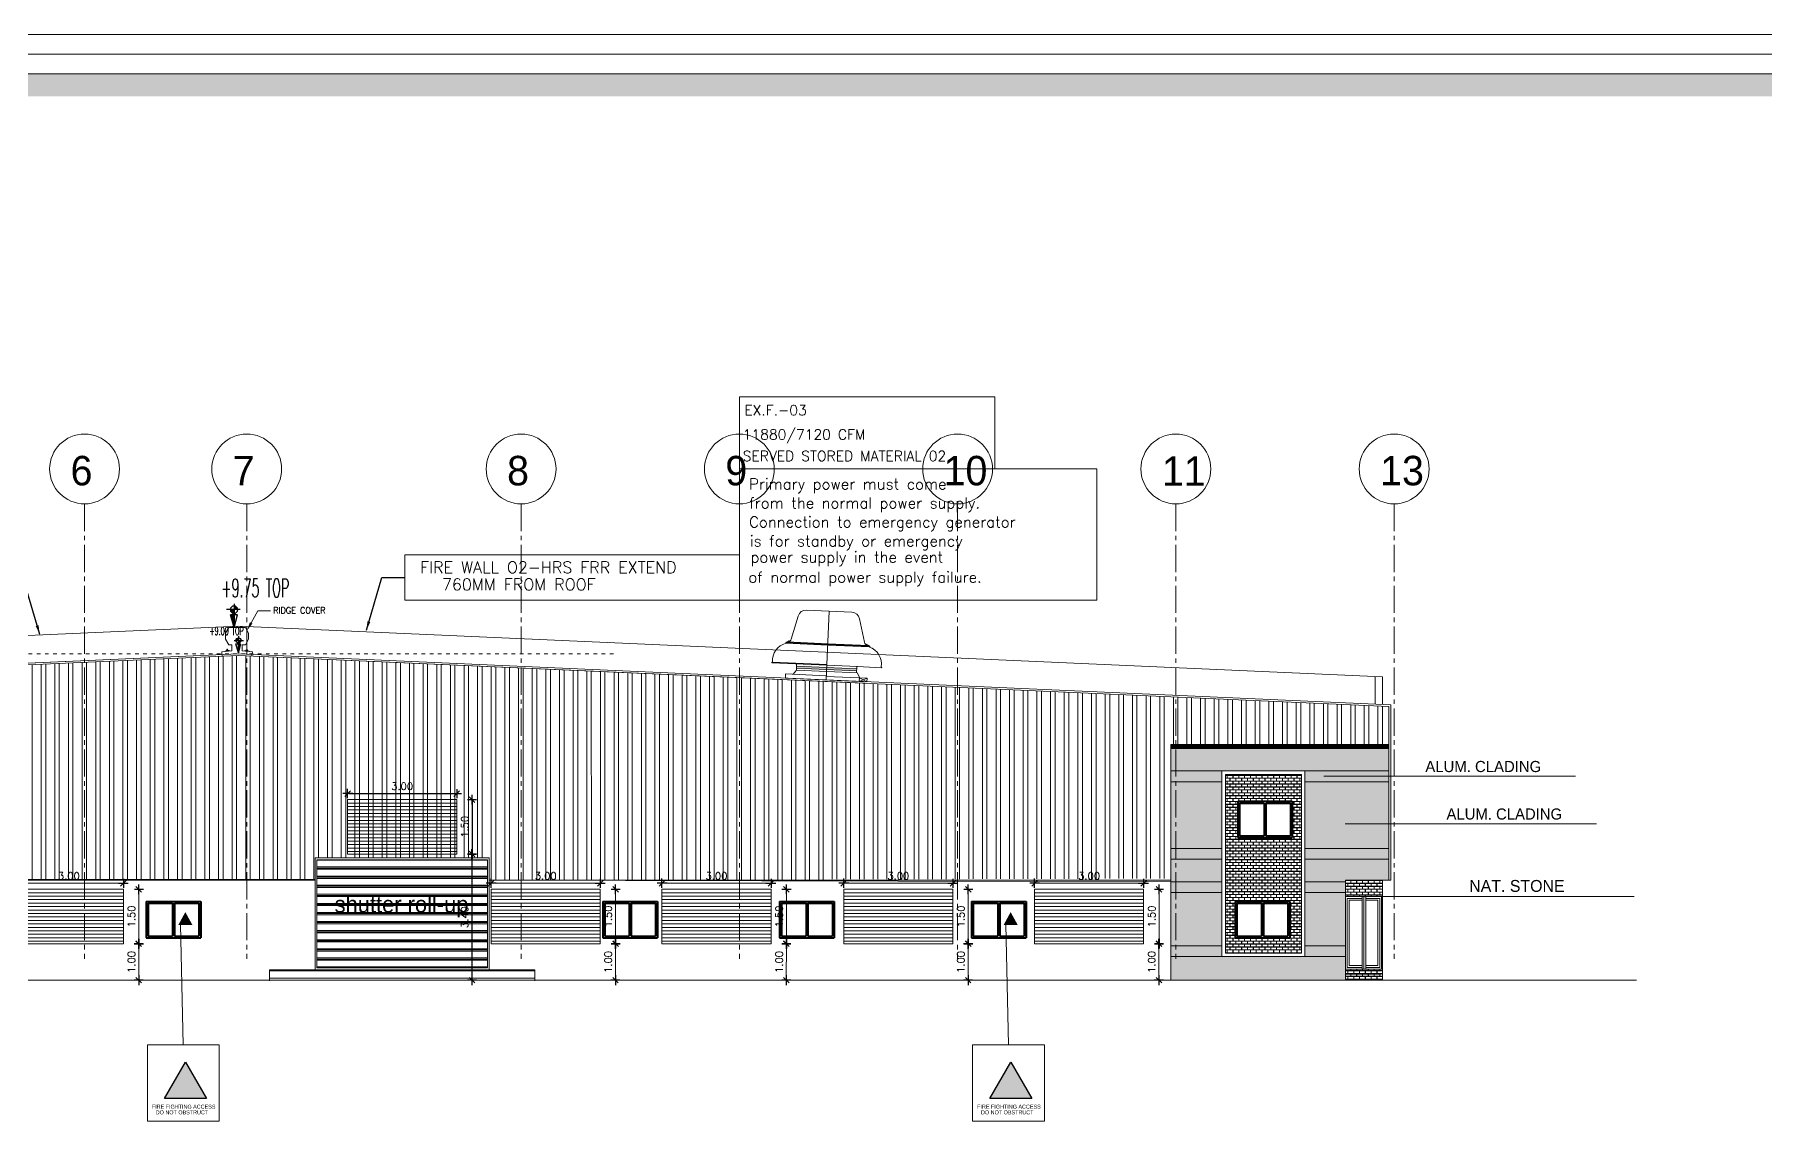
# Model space of a CAD drawing. Header units: inches. Extents: x -68096 to 69834, y -16833 to 17650.
# Drawn here: x 839.97 to 887.55, y -99.44 to -69.42 of the extents above; entities that cross this region are included whole.
import ezdxf

# ---------------------------------------------------------------- set-up
doc = ezdxf.new("R2010")
doc.units = ezdxf.units.IN
doc.header["$MEASUREMENT"] = 0
for name, pattern in [('ACAD_ISO03W100', [30, 12, -18]), ('CENTER2', [1.125, 0.75, -0.125, 0.125, -0.125]), ('DASHED2', [0.375, 0.25, -0.125]), ('DOT2', [0.125, 0, -0.125])]:
    doc.linetypes.add(name, pattern=pattern)
for name, color, linetype in [('10', 7, 'Continuous'), ('11-FRESH-AIR-TEXT', 4, 'Continuous'), ('4-TEXT-HVAC', 4, 'Continuous'), ('a-kerb', 255, 'Continuous'), ('A-TEXT', 3, 'Continuous'), ('AXES', 251, 'CENTER2'), ('DIM18', 40, 'Continuous'), ('ELEV', 37, 'Continuous'), ('Hatch', 8, 'Continuous'), ('M-DETL-GRPH', 4, 'Continuous'), ('SECLEVEL', 1, 'Continuous'), ('STEEL-COL', 3, 'Continuous'), ('TEXT', 23, 'Continuous'), ('WIN', 1, 'Continuous')]:
    doc.layers.add(name, color=color, linetype=linetype)
for name, color, linetype, lineweight in [('A-EXISTING-HATCH-10', 8, 'Continuous', 20), ('A-WALLCMU-50', 7, 'Continuous', 50), ('PEN30', 35, 'Continuous', 13), ('WALL', 41, 'Continuous', 40)]:
    doc.layers.add(name, color=color, linetype=linetype, lineweight=lineweight)
doc.styles.add('Browallia', font='')
doc.styles.add('ROMANC', font='romanc', dxfattribs={"height": 0.2})
doc.styles.add('ROMANS', font='romans.shx')
doc.styles.get("Standard").update_dxf_attribs({"font": 'arial.ttf'})
doc.styles.add('STYLE6', font='romanc.shx', dxfattribs={"width": 0.6})
doc.styles.add('stylus BT ku', font='GOTHIC.TTF', dxfattribs={"height": 0.17})
doc.styles.add('TXT08', font='SIMPLEX.SHX', dxfattribs={"width": 0.9})
doc.styles.get('Browallia').set_extended_font_data('BrowalliaUPC')
doc.dimstyles.new('100', dxfattribs={"dimtxt": 0.2, "dimasz": 0.035, "dimexe": 0, "dimexo": 0, "dimgap": 0.1, "dimtad": 1, "dimzin": 0, "dimdsep": 46, "dimtxsty": 'ROMANS', "dimblk": 'J2', "dimblk1": 'J2', "dimblk2": 'J2', "dimsah": 1, "dimcen": 0, "dimse1": 1, "dimse2": 1, "dimclrd": 1, "dimclre": 1, "dimclrt": 6, "dimadec": 0, "dimazin": 0, "dimtfac": 0.9, "dimtix": 1, "dimtmove": 2, "dimatfit": 3, "dimldrblk": 'J2', "dimfxl": 1, "dimtolj": 1, "dimtzin": 0, "dimarcsym": 0})
doc.dimstyles.new('JYT', dxfattribs={"dimscale": 0, "dimtxt": 0.2, "dimasz": 0.13, "dimexe": 0.2, "dimexo": 0.05, "dimgap": 0.09, "dimtad": 1, "dimzin": 0, "dimdsep": 46, "dimtxsty": 'ROMANS', "dimblk": 'OBLIQUE', "dimcen": 0.09, "dimclrd": 1, "dimclre": 1, "dimclrt": 2, "dimadec": 0, "dimazin": 0, "dimtfac": 0.72, "dimtix": 1, "dimtofl": 0, "dimtmove": 2, "dimatfit": 3, "dimldrblk": 'OBLIQUE', "dimfxl": 0.2, "dimtolj": 1, "dimtzin": 0, "dimarcsym": 0})
doc.dimstyles.get("Standard").update_dxf_attribs({"dimtxt": 0.18, "dimasz": 0.18, "dimexe": 0.18, "dimexo": 0.0625, "dimgap": 0.09, "dimtad": 0, "dimtih": 1, "dimtoh": 1, "dimdec": 4, "dimzin": 0, "dimdsep": 46, "dimtxsty": 'Standard', "dimcen": 0.09, "dimadec": 0, "dimazin": 0, "dimtfac": 1, "dimtdec": 4, "dimtofl": 0, "dimtmove": 0, "dimatfit": 3, "dimfxl": 1, "dimtolj": 1, "dimtzin": 0, "dimarcsym": 0})

# ---------------------------------------------------------------- blocks, each defined once
blk = doc.blocks.new('FCDFGGFG')
at = {"layer": 'WALL', "color": 4}
for p, q in [((240210.801, 378382.833), (240210.801, 378381.833)), ((240210.801, 378382.833), (240212.301, 378382.833)), ((240212.301, 378382.833), (240212.301, 378381.833)), ((240210.801, 378381.833), (240212.301, 378381.833))]:
    blk.add_line(p, q, dxfattribs=at)
at = {"layer": 'WALL', "color": 1}
for p, q in [((240210.851, 378382.783), (240210.851, 378381.883)), ((240210.851, 378382.783), (240211.526, 378382.783)), ((240211.526, 378382.783), (240211.526, 378381.883)), ((240211.576, 378382.783), (240212.251, 378382.783)), ((240211.576, 378382.783), (240211.576, 378381.883)), ((240212.251, 378382.783), (240212.251, 378381.883)), ((240210.851, 378381.883), (240211.526, 378381.883)), ((240211.576, 378381.883), (240212.251, 378381.883))]:
    blk.add_line(p, q, dxfattribs=at)
blk = doc.blocks.new('A$C243146B1')
at = {"layer": 'SECLEVEL'}
h = blk.add_hatch(color=256, dxfattribs=at)
h.paths.add_polyline_path([(0.116, 0.1), (0.144, 0.1), (0.185, 0.247), (0.116, 0.247)])
h.paths.add_polyline_path([(0.116, 0.273, 0.414214), (0.186, 0.343, 0.006678), (0.186, 0.344), (0.116, 0.344)])
h.paths.add_polyline_path([(0.144, 0.1), (0.116, 0.1), (0.116, 0.05), (0.13, 0.05)])
h.paths.add_polyline_path([(0.116, 0), (0.13, 0.05), (0.116, 0.05)])
h.paths.add_polyline_path([(0.116, 0.413, 0.406412), (0.046, 0.344), (0.116, 0.344)])
for p, q in [((0, 0.344), (0.261, 0.344)), ((0.116, 0.457), (0.116, 0.247)), ((0.048, 0.247), (0.185, 0.247)), ((0.116, 0), (0.048, 0.247)), ((0.116, 0.059), (0.116, 0.259)), ((0.116, 0.247), (0.116, 0)), ((0.116, 0), (0.185, 0.247))]:
    blk.add_line(p, q, dxfattribs=at)
blk.add_circle((0.116, 0.343), 0.07, dxfattribs=at)
blk = doc.blocks.new('_Oblique')
at = {"color": 0, "linetype": 'ByBlock', "lineweight": -2}
blk.add_line((-0.5, -0.5), (0.5, 0.5), dxfattribs=at)
blk = doc.blocks.new('*D236')
at = {"color": 1, "linetype": 'DOT2', "lineweight": -2, "transparency": 16777216}
for p, q in [((240202.276, 378389.639), (240159.566, 378389.639)), ((240179.717, 378380.639), (240159.566, 378380.639))]:
    blk.add_line(p, q, dxfattribs=at)
at = {"color": 1, "lineweight": -2, "transparency": 16777216}
blk.add_line((240159.766, 378389.639), (240159.766, 378380.639), dxfattribs=at)
at = {"layer": 'Defpoints', "color": 0, "transparency": 16777216}
for p in [(240202.326, 378389.639), (240159.766, 378380.639), (240179.767, 378380.639)]:
    blk.add_point(p, dxfattribs=at)
at = {"color": 1, "lineweight": -2, "transparency": 16777216, "xscale": 0.13, "yscale": 0.13, "zscale": 0.13}
for p, rotation in [((240159.766, 378389.639), 90), ((240159.766, 378380.639), 270)]:
    blk.add_blockref('_Oblique', p, dxfattribs=dict(at, rotation=rotation))
at = {"color": 2, "transparency": 16777216, "insert": (240159.576, 378385.139), "char_height": 0.2, "attachment_point": 5, "rotation": 90, "style": 'ROMANS'}
blk.add_mtext('\\A1;9.00', dxfattribs=at)
blk = doc.blocks.new('A$C1A8B6790')
at = {"layer": 'A-EXISTING-HATCH-10'}
h = blk.add_hatch(color=256, dxfattribs=at)
h.dxf.hatch_style = 1
h.paths.add_polyline_path([(750, 1299), (0, 0), (1500, 0)])
at = {"layer": 'ELEV'}
for p, q in [((750, 1299), (0, 0)), ((1500, 0), (750, 1299)), ((0, 0), (1500, 0))]:
    blk.add_line(p, q, dxfattribs=at)
blk = doc.blocks.new('J2')
for p, q in [((-4, 0), (0, 0)), ((-2.2, -2.2), (2.2, 2.2)), ((0, 3.5), (0, -3.6)), ((0, 0), (3.8, 0))]:
    blk.add_line(p, q)
blk = doc.blocks.new('*D303')
at = {"color": 1, "lineweight": -2, "transparency": 16777216}
blk.add_line((893.733, -196.099), (896.663, -196.099), dxfattribs=at)
at = {"layer": 'Defpoints', "color": 0, "transparency": 16777216}
for p in [(893.698, -196.264), (896.698, -196.099), (896.698, -196.264)]:
    blk.add_point(p, dxfattribs=at)
at = {"color": 1, "lineweight": -2, "transparency": 16777216, "xscale": 0.035, "yscale": 0.035, "zscale": 0.035, "rotation": 180}
blk.add_blockref('J2', (893.698, -196.099), dxfattribs=at)
at = {"color": 1, "lineweight": -2, "transparency": 16777216, "xscale": 0.035, "yscale": 0.035, "zscale": 0.035}
blk.add_blockref('J2', (896.698, -196.099), dxfattribs=at)
at = {"color": 6, "lineweight": 0, "transparency": 16777216, "insert": (895.198, -195.899), "char_height": 0.2, "attachment_point": 5, "style": 'ROMANS'}
blk.add_mtext('\\A1;3.00', dxfattribs=at)
blk = doc.blocks.new('*D302')
at = {"color": 1, "lineweight": -2, "transparency": 16777216}
blk.add_line((897.12, -196.299), (897.12, -197.729), dxfattribs=at)
at = {"layer": 'Defpoints', "color": 0, "transparency": 16777216}
for p in [(896.697, -196.264), (896.697, -197.764), (897.12, -197.764)]:
    blk.add_point(p, dxfattribs=at)
at = {"color": 1, "lineweight": -2, "transparency": 16777216, "xscale": 0.035, "yscale": 0.035, "zscale": 0.035}
for p, rotation in [((897.12, -196.264), 90), ((897.12, -197.764), 270)]:
    blk.add_blockref('J2', p, dxfattribs=dict(at, rotation=rotation))
at = {"color": 6, "lineweight": 0, "transparency": 16777216, "insert": (896.92, -197.014), "char_height": 0.2, "attachment_point": 5, "rotation": 90, "style": 'ROMANS'}
blk.add_mtext('\\A1;1.50', dxfattribs=at)
blk = doc.blocks.new('*D301')
at = {"color": 1, "lineweight": -2, "transparency": 16777216}
blk.add_line((897.119, -197.8), (897.117, -198.73), dxfattribs=at)
at = {"layer": 'Defpoints', "color": 0, "transparency": 16777216}
for p in [(896.698, -197.764), (896.697, -198.764), (897.117, -198.765)]:
    blk.add_point(p, dxfattribs=at)
at = {"color": 1, "lineweight": -2, "transparency": 16777216, "xscale": 0.035, "yscale": 0.035, "zscale": 0.035}
for p, rotation in [((897.119, -197.765), 89.92130789602655), ((897.117, -198.765), 269.9213078960266)]:
    blk.add_blockref('J2', p, dxfattribs=dict(at, rotation=rotation))
at = {"color": 6, "lineweight": 0, "transparency": 16777216, "insert": (896.918, -198.264), "char_height": 0.2, "attachment_point": 5, "rotation": 89.9213, "style": 'ROMANS'}
blk.add_mtext('\\A1;1.00', dxfattribs=at)
blk = doc.blocks.new('*D252')
at = {"color": 1, "lineweight": -2, "transparency": 16777216}
blk.add_line((848.606, -90.292), (851.536, -90.292), dxfattribs=at)
at = {"layer": 'Defpoints', "color": 0, "transparency": 16777216}
for p in [(851.571, -90.292), (848.571, -90.457), (851.571, -90.457)]:
    blk.add_point(p, dxfattribs=at)
at = {"color": 1, "lineweight": -2, "transparency": 16777216, "xscale": 0.035, "yscale": 0.035, "zscale": 0.035, "rotation": 180}
blk.add_blockref('J2', (848.571, -90.292), dxfattribs=at)
at = {"color": 1, "lineweight": -2, "transparency": 16777216, "xscale": 0.035, "yscale": 0.035, "zscale": 0.035}
blk.add_blockref('J2', (851.571, -90.292), dxfattribs=at)
at = {"color": 6, "lineweight": 0, "transparency": 16777216, "insert": (850.071, -90.092), "char_height": 0.2, "attachment_point": 5, "style": 'ROMANS'}
blk.add_mtext('\\A1;3.00', dxfattribs=at)
blk = doc.blocks.new('*D253')
at = {"color": 1, "lineweight": -2, "transparency": 16777216}
blk.add_line((851.992, -90.492), (851.992, -91.922), dxfattribs=at)
at = {"layer": 'Defpoints', "color": 0, "transparency": 16777216}
for p in [(851.57, -90.457), (851.57, -91.957), (851.992, -91.957)]:
    blk.add_point(p, dxfattribs=at)
at = {"color": 1, "lineweight": -2, "transparency": 16777216, "xscale": 0.035, "yscale": 0.035, "zscale": 0.035}
for p, rotation in [((851.992, -90.457), 90), ((851.992, -91.957), 270)]:
    blk.add_blockref('J2', p, dxfattribs=dict(at, rotation=rotation))
at = {"color": 6, "lineweight": 0, "transparency": 16777216, "insert": (851.792, -91.207), "char_height": 0.2, "attachment_point": 5, "rotation": 90, "style": 'ROMANS'}
blk.add_mtext('\\A1;1.50', dxfattribs=at)
blk = doc.blocks.new('*D254')
at = {"color": 1, "lineweight": -2, "transparency": 16777216}
blk.add_line((851.99, -91.992), (851.989, -95.389), dxfattribs=at)
at = {"layer": 'Defpoints', "color": 0, "transparency": 16777216}
for p in [(851.571, -91.957), (851.57, -95.423), (851.989, -95.424)]:
    blk.add_point(p, dxfattribs=at)
at = {"color": 1, "lineweight": -2, "transparency": 16777216, "xscale": 0.035, "yscale": 0.035, "zscale": 0.035}
for p, rotation in [((851.99, -91.957), 89.97730102834859), ((851.989, -95.424), 269.9773010283486)]:
    blk.add_blockref('J2', p, dxfattribs=dict(at, rotation=rotation))
at = {"color": 6, "lineweight": 0, "transparency": 16777216, "insert": (851.79, -93.69), "char_height": 0.2, "attachment_point": 5, "rotation": 89.9773, "style": 'ROMANS'}
blk.add_mtext('\\A1;3.40', dxfattribs=at)
blk = doc.blocks.new('A$C6945116A')
at = {"layer": 'M-DETL-GRPH', "color": 214, "linetype": 'Continuous', "lineweight": 0}
for p, q in [((-1537, 3851), (-1827, 2692)), ((-1133, 4166), (1133, 4166)), ((0, 4166), (0, 729)), ((1537, 3851), (1827, 2692)), ((-2083, 2465), (0, 2465)), ((-2078, 2500), (0, 2500)), ((-2033, 2534), (0, 2534)), ((2033, 2534), (0, 2534)), ((2078, 2500), (0, 2500)), ((2083, 2465), (0, 2465)), ((-1536, 1458), (-2737, 1458)), ((-2035, 901), (-1657, 729)), ((-1657, 901), (-2035, 729)), ((-2035, 901), (0, 901)), ((-2035, 901), (-2035, 729)), ((-1657, 937), (-1657, 729)), ((-1537, 1147), (-1656, 937)), ((0, 1458), (-1537, 1458)), ((1508, 1145), (-1537, 1145)), ((-1507, 1458), (-1507, 1142)), ((-1507, 1354), (0, 1354)), ((-1507, 1250), (0, 1250)), ((2717, 1503), (0, 1503)), ((2741, 1458), (0, 1458)), ((1508, 1354), (0, 1354)), ((1508, 1250), (0, 1250)), ((2036, 937), (0, 937)), ((1508, 1458), (1508, 1142)), ((1508, 1141), (1655, 937)), ((2036, 937), (2036, 729)), ((-2035, 729), (-1657, 729)), ((2036, 729), (-1657, 729))]:
    blk.add_line(p, q, dxfattribs=at)
for centre, radius, start, end in [((-1133, 3750), 417, 90, 165.96417), ((1133, 3750), 417, 14.03624, 90), ((-2029, 2743), 208, 270, 345.96376), ((-2029, 2743), 208, 270, 345.96497), ((2029, 2743), 208, 194.03503, 270), ((-1848, 1621), 876, 105.59889, 187.73303), ((-2085, 2482), 17.6, 79.06441, 262.3921), ((-2081, 2482), 17.6, 79.06441, 262.3921), ((-2040, 2493), 41.9, 84.9726, 170.34066), ((-2036, 2493), 41.9, 84.9726, 170.34066), ((2036, 2493), 41.9, 9.65934, 95.0274), ((2081, 2482), 17.6, 277.6079, 100.93559), ((1848, 1621), 876, 352.26697, 74.40111), ((-2717, 1476), 27.1, 86.66634, 222.80555), ((2714, 1473), 31, 330.30601, 87.43106)]:
    blk.add_arc(centre, radius, start, end, dxfattribs=at)
for points in [[(-1902, 2534), (-1932, 2622), (-2043, 2534), (-2050, 2555)], [(1902, 2534), (1932, 2622), (2043, 2534), (2050, 2555)], [(0, 1354), (-1507, 1354), (0, 1250), (-1507, 1250)], [(0, 1354), (1508, 1354), (0, 1250), (1508, 1250)]]:
    blk.add_solid(points, dxfattribs=at)
blk = doc.blocks.new('FGFGGG')
dim = blk.add_linear_dim(base=(240159.766, 378380.639), p1=(240202.326, 378389.639), p2=(240179.767, 378380.639), angle=90, dimstyle='JYT', override={"dimscale": 1})
dim.commit()
dim.dimension.update_dxf_attribs({"geometry": '*D236', "text_midpoint": (240159.576, 378385.139)})
blk = doc.blocks.new('OOOO')
at = {"color": 241, "lineweight": 0, "true_color": 0xf7abae}
for p, q in [((893.698, -196.359), (896.698, -196.359)), ((893.698, -196.455), (896.698, -196.455)), ((893.698, -196.55), (896.698, -196.55)), ((893.698, -196.645), (896.698, -196.645)), ((893.698, -196.741), (896.698, -196.741)), ((893.698, -196.836), (896.698, -196.836)), ((893.698, -196.931), (896.698, -196.931)), ((893.698, -197.026), (896.698, -197.026)), ((893.698, -197.122), (896.698, -197.122)), ((893.698, -197.217), (896.698, -197.217)), ((893.698, -197.312), (896.698, -197.312)), ((893.698, -197.408), (896.698, -197.408)), ((893.698, -197.503), (896.698, -197.503)), ((893.698, -197.598), (896.698, -197.598)), ((893.698, -197.694), (896.698, -197.694))]:
    blk.add_line(p, q, dxfattribs=at)
at = {"color": 1, "lineweight": 0}
blk.add_lwpolyline([(893.698, -197.764), (896.698, -197.764), (896.698, -196.264), (893.698, -196.264)], close=True, dxfattribs=at)
for p1, p2, distance, picture, middle in [((893.698, -196.264), (896.698, -196.264), 0.165, '*D303', (895.198, -195.899)), ((896.697, -196.264), (896.697, -197.764), 0.423, '*D302', (896.92, -197.014)), ((896.698, -197.764), (896.697, -198.764), 0.42, '*D301', (896.918, -198.264))]:
    dim = blk.add_aligned_dim(p1=p1, p2=p2, distance=distance, dimstyle='100', dxfattribs=at)
    dim.commit()
    dim.dimension.update_dxf_attribs({"geometry": picture, "text_midpoint": middle})

msp = doc.modelspace()

# ---------------------------------------------------------------- hatches: boundary and pattern name
at = {"lineweight": 0, "true_color": 0x636466}
h = msp.add_hatch(color=251, dxfattribs=at)
h.dxf.hatch_style = 1
h.set_gradient(color1=(91, 91, 91), tint=1, name='HEMISPHERICAL')
h.paths.add_polyline_path([(877.1994, -89.04956), (871.20372, -89.04956), (871.20372, -89.67049), (877.1994, -89.67049)])
at = {"lineweight": 0}
h = msp.add_hatch(color=172, dxfattribs=at)
h.dxf.hatch_style = 1
h.set_gradient(color1=(0, 0, 204), tint=1)
h.paths.add_polyline_path([(872.60423, -89.67049), (871.20372, -89.67049), (871.20372, -89.96714), (872.60423, -89.96714)])
h.paths.add_polyline_path([(872.60423, -91.8026), (871.20372, -91.8026), (871.20372, -92.09925), (872.60423, -92.09925)])
h.paths.add_polyline_path([(872.60423, -92.72019), (871.20372, -92.72019), (871.20372, -93.01684), (872.60423, -93.01684)])
h.paths.add_polyline_path([(872.60423, -94.4803), (871.20372, -94.4803), (871.20372, -94.77695), (872.60423, -94.77695)])
h.paths.add_polyline_path([(876.00315, -94.4803), (874.88789, -94.4803), (874.88789, -94.77695), (876.00315, -94.77695)])
h.paths.add_polyline_path([(876.00315, -92.72019), (874.88789, -92.72019), (874.88789, -93.01684), (876.00315, -93.01684)])
h.paths.add_polyline_path([(876.99438, -91.8026), (874.88789, -91.8026), (874.88789, -92.09925), (876.99438, -92.09925)])
h.paths.add_polyline_path([(876.99438, -89.67049), (874.88789, -89.67049), (874.88789, -89.96714), (876.99438, -89.96714)])
h.paths.add_polyline_path([(877.1994, -89.67049), (876.99438, -89.67049), (876.99438, -89.96714), (877.1994, -89.96714)])
h.paths.add_polyline_path([(877.1994, -91.8026), (876.99438, -91.8026), (876.99438, -92.09925), (877.1994, -92.09925)])
at = {"lineweight": 0, "true_color": 0x636466}
h = msp.add_hatch(dxfattribs=at)
h.set_pattern_fill('AR-B816C', color=251, scale=0.01)
h.set_pattern_definition([(0, (-623.96844, -740.91223), (0.08, 0.08), [0.15625, -0.00375]), (0, (-624.04844, -740.90848), (0.08, 0.08), [0.15625, -0.00375]), (90, (-623.96844, -740.91223), (-0.08, 0.08), [-0.08375, 0.07625]), (90, (-623.97219, -740.91223), (-0.08, 0.08), [-0.08375, 0.07625])])
h.paths.add_polyline_path([(874.791, -89.76739), (872.70112, -89.76739), (872.70112, -94.68006), (874.791, -94.68006)])
h.paths.add_polyline_path([(874.54099, -90.50433), (874.54099, -91.50433), (873.04099, -91.50433), (873.04099, -90.50433)], flags=16)
h.paths.add_polyline_path([(873.76599, -90.55433), (873.76599, -91.45433), (873.09099, -91.45433), (873.09099, -90.55433)], flags=0)
h.paths.add_polyline_path([(873.81599, -90.55433), (874.49099, -90.55433), (874.49099, -91.45433), (873.81599, -91.45433)], flags=0)
h.paths.add_polyline_path([(874.47065, -93.25943), (874.47065, -94.25943), (872.97065, -94.25943), (872.97065, -93.25943)], flags=16)
h.paths.add_polyline_path([(873.69565, -93.30943), (873.69565, -94.20943), (873.02065, -94.20943), (873.02065, -93.30943)], flags=0)
h.paths.add_polyline_path([(873.74565, -93.30943), (874.42065, -93.30943), (874.42065, -94.20943), (873.74565, -94.20943)], flags=0)
h = msp.add_hatch(color=251, dxfattribs=at)
h.dxf.hatch_style = 1
h.set_gradient(color1=(91, 91, 91), tint=1, name='HEMISPHERICAL')
h.paths.add_polyline_path([(872.60423, -89.96714), (871.20372, -89.96714), (871.20372, -91.8026), (872.60423, -91.8026)])
h.paths.add_polyline_path([(872.60423, -92.09925), (871.20372, -92.09925), (871.20372, -92.72019), (872.60423, -92.72019)])
h.paths.add_polyline_path([(872.60423, -93.01684), (871.20372, -93.01684), (871.20372, -94.4803), (872.60423, -94.4803)])
h.paths.add_polyline_path([(876.00315, -94.77695), (871.20372, -94.77695), (871.20372, -95.42343), (876.00315, -95.42343)])
h.paths.add_polyline_path([(876.00315, -93.12343), (876.00315, -93.01684), (874.88789, -93.01684), (874.88789, -94.4803), (876.00315, -94.4803)])
h.paths.add_polyline_path([(876.99438, -92.09925), (874.88789, -92.09925), (874.88789, -92.72019), (876.00315, -92.72019), (876.00315, -92.67343), (876.99438, -92.67343)])
h.paths.add_polyline_path([(876.99438, -89.96714), (874.88789, -89.96714), (874.88789, -91.8026), (876.99438, -91.8026)])
h.paths.add_polyline_path([(877.1994, -89.96714), (876.99438, -89.96714), (876.99438, -91.12366), (877.1994, -91.12366)])
h.paths.add_polyline_path([(877.1994, -91.12366), (876.99438, -91.12366), (876.99438, -91.8026), (877.1994, -91.8026)])
h.paths.add_polyline_path([(877.1994, -92.09925), (876.99438, -92.09925), (876.99438, -92.67343), (877.1994, -92.67343)])
h = msp.add_hatch(dxfattribs=at)
h.set_pattern_fill('AR-B816C', color=251, scale=0.01)
h.set_pattern_definition([(0, (-782.08778, -1068.68367), (0.08, 0.08), [0.15625, -0.00375]), (0, (-782.16778, -1068.67992), (0.08, 0.08), [0.15625, -0.00375]), (90, (-782.08778, -1068.68367), (-0.08, 0.08), [-0.08375, 0.07625]), (90, (-782.09153, -1068.68367), (-0.08, 0.08), [-0.08375, 0.07625])])
h.paths.add_polyline_path([(877.02288, -92.67343), (876.00315, -92.67343), (876.00315, -93.12343), (876.99438, -93.12343), (876.99438, -95.12343), (876.00315, -95.12343), (876.00315, -95.42343), (877.02288, -95.42343)])
at = {"layer": 'a-kerb', "lineweight": 0, "true_color": 0x636466}
h = msp.add_hatch(dxfattribs=at)
h.set_pattern_fill('PLAST', color=251, angle=180, style=0)
h.set_pattern_definition([(180, (118.90554, -506.81093), (0, -0.25), []), (180, (118.90554, -506.84218), (0, -0.25), []), (180, (118.90554, -506.87343), (0, -0.25), [])])
h.paths.add_polyline_path([(852.41311, -95.08789), (852.41311, -92.11328), (847.72911, -92.11328), (847.72911, -95.08789)])
h.paths.add_polyline_path([(848.06912, -93.82932), (852.42626, -93.82932), (852.42626, -92.95471), (848.06912, -92.95471)], flags=9)
at = {"layer": 'A-WALLCMU-50', "lineweight": 0, "true_color": 0x636466}
for points in [[(843.91516, -93.91075), (844.11032, -93.55182), (844.30756, -93.90867)], [(866.60283, -93.91075), (866.79799, -93.55182), (866.99523, -93.90867)]]:
    msp.add_hatch(color=251, dxfattribs=at).paths.add_polyline_path(points)
at = {"layer": 'Hatch', "lineweight": 0, "true_color": 0x636466}
h = msp.add_hatch(dxfattribs=at)
h.set_pattern_fill('ANSI32', color=251, angle=45, style=0)
h.set_pattern_definition([(90, (-238922.1037, -378291.92615), (-0.375, 1e-16), []), (90, (-238921.9787, -378291.80115), (-0.375, 1e-16), [])])
h.paths.add_polyline_path([(823.64645, -92.67343), (823.64645, -92.06328), (828.43045, -92.06328), (828.43045, -92.67343), (847.67911, -92.67343), (847.67911, -92.06328), (852.46311, -92.06328), (852.46311, -92.67343), (871.20372, -92.62794), (871.20372, -88.9889), (877.2494, -89.03439), (877.14773, -87.89518), (845.57052, -86.4995), (813.94165, -87.89746), (813.94165, -92.67343)])
at = {"layer": 'WIN', "linetype": 'Continuous', "lineweight": 0, "true_color": 0x636466}
h = msp.add_hatch(color=251, dxfattribs=at)
h.paths.add_polyline_path([(753.52048, -70.50007), (753.52048, -218.69748), (963.30992, -218.69748), (963.30992, -70.50007)])
h.paths.add_polyline_path([(922.89008, -71.12555), (922.89008, -218.04241), (962.68444, -218.04241), (962.68444, -71.12555)], flags=16)
h.paths.add_polyline_path([(922.26459, -218.04241), (754.14633, -218.04241), (754.14633, -71.12555), (922.26459, -71.12555)], flags=16)
h = msp.add_hatch(color=251, dxfattribs=at)
h.paths.add_polyline_path([(753.52048, -70.50007), (753.52048, -218.69748), (963.30992, -218.69748), (963.30992, -70.50007)])
h.paths.add_polyline_path([(922.89008, -71.12555), (922.89008, -218.04241), (962.68444, -218.04241), (962.68444, -71.12555)], flags=16)
h.paths.add_polyline_path([(922.26459, -218.04241), (754.14633, -218.04241), (754.14633, -71.12555), (922.26459, -71.12555)], flags=16)

# ---------------------------------------------------------------- linework, layer by layer
at = {"color": 251, "lineweight": 0, "true_color": 0x636466}
for p, q in [((845.92189, -85.59919), (846.10738, -85.26503)), ((846.44749, -85.26503), (846.10738, -85.26503)), ((845.57052, -86.44946), (813.89165, -87.84962)), ((845.57052, -86.44946), (877.2494, -87.84962)), ((877.2494, -87.84962), (877.2494, -92.67343)), ((871.20372, -88.9434), (871.20372, -95.42343)), ((871.20372, -88.9434), (877.1994, -88.9434)), ((871.20372, -92.67343), (871.20372, -88.9434)), ((875.40437, -89.81801), (882.32953, -89.81801)), ((875.99158, -91.12366), (882.9021, -91.12366)), ((877.2494, -92.67343), (876.00315, -92.67343)), ((876.00315, -92.67343), (876.00315, -95.42343)), ((877.02288, -92.67343), (877.02288, -95.42343)), ((876.51248, -93.12343), (876.00315, -93.12343)), ((876.00315, -93.12343), (876.00315, -95.12343)), ((876.46237, -95.12343), (876.46237, -93.12343)), ((876.51248, -93.12343), (876.51248, -95.12343)), ((876.51248, -95.12343), (876.51248, -93.12343)), ((876.51248, -93.12343), (876.99438, -93.12343)), ((876.56259, -95.12343), (876.56259, -93.12343)), ((876.81425, -93.11968), (883.93575, -93.11968)), ((876.99438, -93.12343), (876.99438, -95.12343)), ((876.99438, -95.12343), (876.00315, -95.12343)), ((884.00658, -95.42343), (801.73839, -95.42343)), ((876.99438, -95.27343), (876.00315, -95.27343))]:
    msp.add_line(p, q, dxfattribs=at)
at = {"color": 241, "lineweight": 0, "true_color": 0xf7abae}
for p, q in [((848.57111, -90.55198), (851.57111, -90.55198)), ((848.57111, -90.64729), (851.57111, -90.64729)), ((848.57111, -90.74261), (851.57111, -90.74261)), ((848.57111, -90.83792), (851.57111, -90.83792)), ((848.57111, -90.93324), (851.57111, -90.93324)), ((848.57111, -91.02855), (851.57111, -91.02855)), ((848.57111, -91.12386), (851.57111, -91.12386)), ((848.57111, -91.21918), (851.57111, -91.21918)), ((848.57111, -91.31449), (851.57111, -91.31449)), ((848.57111, -91.40981), (851.57111, -91.40981)), ((848.57111, -91.50512), (851.57111, -91.50512)), ((848.57111, -91.60044), (851.57111, -91.60044)), ((848.57111, -91.69575), (851.57111, -91.69575)), ((848.57111, -91.79107), (851.57111, -91.79107)), ((848.57111, -91.88638), (851.57111, -91.88638))]:
    msp.add_line(p, q, dxfattribs=at)
at = {"linetype": 'ACAD_ISO03W100', "lineweight": 0}
for points in [[(859.34881, -79.3863), (866.36195, -79.3863), (866.36195, -81.36703), (859.34881, -81.36703)], [(859.34881, -81.36703), (869.16796, -81.36703), (869.16796, -84.9781), (859.34881, -84.9781)]]:
    msp.add_lwpolyline(points, close=True, dxfattribs=at)
at = {"color": 251, "lineweight": 0, "true_color": 0x636466}
for points in [[(877.1994, -92.67343), (877.1994, -87.89746), (845.57052, -86.4995), (813.94165, -87.89746), (813.94165, -92.67343)], [(874.88789, -89.96714), (877.1994, -89.96714), (877.1994, -89.67049), (871.20372, -89.67049)], [(871.20372, -89.96714), (872.60423, -89.96714)], [(872.60423, -91.8026), (871.20372, -91.8026)], [(874.88789, -92.09925), (877.1994, -92.09925), (877.1994, -91.8026), (874.88789, -91.8026)], [(871.20372, -92.09925), (872.60423, -92.09925)], [(872.60423, -92.72019), (871.20372, -92.72019)], [(876.00315, -92.72019), (874.88789, -92.72019)], [(871.20372, -93.01684), (872.60423, -93.01684)], [(874.88789, -93.01684), (876.00315, -93.01684)], [(876.46237, -95.07332), (876.05326, -95.07332), (876.05326, -93.17355), (876.46237, -93.17355)], [(876.46237, -95.02321), (876.10337, -95.02321), (876.10337, -93.22366), (876.46237, -93.22366)], [(876.56259, -93.17355), (876.94427, -93.17355), (876.94427, -95.07332), (876.56259, -95.07332)], [(876.56259, -93.22366), (876.89415, -93.22366), (876.89415, -95.02321), (876.56259, -95.02321)], [(872.60423, -94.4803), (871.20372, -94.4803)], [(876.00315, -94.4803), (874.88789, -94.4803)], [(871.20372, -94.77695), (876.00315, -94.77695)]]:
    msp.add_lwpolyline(points, dxfattribs=at)
for points in [[(874.88789, -89.67049), (872.60423, -89.67049), (872.60423, -94.77695), (874.88789, -94.77695)], [(874.791, -89.76739), (872.70112, -89.76739), (872.70112, -94.68006), (874.791, -94.68006)], [(847.67911, -95.13789), (852.46311, -95.13789), (852.46311, -92.06328), (847.67911, -92.06328)], [(847.72911, -95.08789), (852.41311, -95.08789), (852.41311, -92.11328), (847.72911, -92.11328)], [(876.00315, -93.12343), (876.99438, -93.12343), (876.99438, -95.12343), (876.00315, -95.12343)]]:
    msp.add_lwpolyline(points, close=True, dxfattribs=at)
at = {"color": 1, "lineweight": 0}
msp.add_lwpolyline([(848.57111, -91.95666), (851.57111, -91.95666), (851.57111, -90.45666), (848.57111, -90.45666)], close=True, dxfattribs=at)
at = {"color": 251, "lineweight": 0, "true_color": 0x636466}
msp.add_solid([(845.88729, -85.57998), (845.95649, -85.61839), (845.80666, -85.80677)], dxfattribs=at)
at = {"layer": 'AXES', "color": 251, "lineweight": 0, "true_color": 0x636466}
for p, q in [((841.34081, -82.32722), (841.34081, -94.83658)), ((845.79804, -82.32722), (845.79804, -94.83658)), ((853.34081, -82.32722), (853.34081, -94.83658)), ((859.34081, -82.32722), (859.34081, -94.83658)), ((865.34081, -82.32722), (865.34081, -94.83658)), ((871.34081, -82.32722), (871.34081, -94.83658)), ((877.34081, -82.32722), (877.34081, -94.83658))]:
    msp.add_line(p, q, dxfattribs=at)
at = {"layer": 'AXES', "color": 251, "lineweight": 0, "ltscale": 25, "true_color": 0x636466}
for centre in [(841.34081, -81.36722), (845.79804, -81.36722), (853.34081, -81.36722), (859.34081, -81.36722), (865.34081, -81.36722), (871.34081, -81.36722), (877.34081, -81.36722)]:
    msp.add_circle(centre, 0.96, dxfattribs=at)
at = {"layer": 'DIM18', "color": 251, "linetype": 'Continuous', "lineweight": 0, "true_color": 0x636466}
for p, q in [((876.82288, -87.83077), (876.82288, -87.07003)), ((877.02288, -87.83961), (877.02288, -87.07887))]:
    msp.add_line(p, q, dxfattribs=at)
msp.add_lwpolyline([(877.02288, -87.07887), (845.57052, -85.68871), (814.11817, -87.07887)], dxfattribs=at)
at = {"layer": 'ELEV', "color": 251, "lineweight": 0, "true_color": 0x636466}
for p, q in [((843.97567, -93.89496), (844.05442, -97.20543, 0)), ((866.66334, -93.89496), (866.7421, -97.20543, 0))]:
    msp.add_line(p, q, dxfattribs=at)
at = {"layer": 'ELEV', "color": 251, "lineweight": 0, "true_color": 0x636466, "elevation": 0}
for points in [[(843.06661, -97.20543), (845.04224, -97.20543), (845.04224, -99.2968), (843.06661, -99.2968)], [(865.75428, -97.20543), (867.72992, -97.20543), (867.72992, -99.2968), (865.75428, -99.2968)]]:
    msp.add_lwpolyline(points, close=True, dxfattribs=at)
at = {"layer": 'Hatch', "color": 251, "lineweight": 0, "true_color": 0x636466}
for p, q in [((877.1994, -89.04956), (871.20372, -89.04956)), ((847.67911, -92.67343), (828.43045, -92.67343)), ((871.20372, -92.67343), (852.46311, -92.67343)), ((877.2494, -92.67343), (877.02288, -92.67343))]:
    msp.add_line(p, q, dxfattribs=at)
for points in [[(877.2494, -92.67343), (877.2494, -87.84962), (845.57052, -86.44946), (813.89165, -87.84962), (813.89165, -92.67343), (823.64645, -92.67343)], [(862.79602, -87.26085), (845.57052, -86.4995), (813.94165, -87.89746), (813.94165, -92.67343), (823.64645, -92.67343)], [(871.20372, -88.9434), (877.1994, -88.9434)], [(871.20372, -88.95856), (877.1994, -88.95856)], [(871.20372, -88.97373), (877.1994, -88.97373)], [(871.20372, -88.9889), (877.1994, -88.9889)], [(871.20372, -89.00406), (877.1994, -89.00406)], [(871.20372, -89.01923), (877.1994, -89.01923)], [(871.20372, -89.03439), (877.1994, -89.03439)], [(828.43045, -92.65827), (847.67911, -92.65827)], [(828.43045, -92.67343), (847.67911, -92.67343)], [(828.43045, -92.67343), (847.67911, -92.67343)], [(852.46311, -92.67343), (871.20372, -92.72019)], [(877.02288, -92.67343), (877.2494, -92.67343)]]:
    msp.add_lwpolyline(points, dxfattribs=at)
at = {"layer": 'PEN30', "color": 251, "lineweight": 0, "true_color": 0x636466}
msp.add_lwpolyline([(850.14185, -83.72403), (859.34881, -83.72403), (859.34881, -84.9781), (850.14185, -84.9781)], close=True, dxfattribs=at)
at = {"layer": 'STEEL-COL', "color": 251, "linetype": 'Continuous', "lineweight": 0, "true_color": 0x636466}
for p, q in [((845.33031, -86.36205), (845.20424, -86.3739)), ((845.20424, -86.3739), (845.20572, -86.38966)), ((845.29731, -86.34926), (845.23428, -86.35518)), ((845.23576, -86.37094), (845.23428, -86.35518)), ((845.25495, -86.32144), (845.27071, -86.31996)), ((845.25495, -86.32144), (845.25792, -86.35296)), ((845.27071, -86.31996), (845.27367, -86.35148)), ((845.29879, -86.36502), (845.29731, -86.34926)), ((845.33179, -86.37781), (845.33031, -86.36205)), ((845.73693, -86.36205), (845.863, -86.3739)), ((845.76844, -86.36502), (845.76993, -86.34926)), ((845.76993, -86.34926), (845.83296, -86.35518)), ((845.79653, -86.31996), (845.79356, -86.35148)), ((845.81229, -86.32144), (845.79653, -86.31996)), ((845.81229, -86.32144), (845.80932, -86.35296)), ((845.83148, -86.37094), (845.83296, -86.35518)), ((845.863, -86.3739), (845.86152, -86.38966))]:
    msp.add_line(p, q, dxfattribs=at)
at = {"layer": 'WALL', "color": 251, "lineweight": 0, "true_color": 0x636466}
for p, q in [((845.21705, -85.88592), (845.30411, -85.72763)), ((845.21705, -85.88592), (845.21705, -86.0442)), ((845.21705, -86.0442), (845.30411, -86.20248)), ((845.76313, -85.72763), (845.30411, -85.72763)), ((845.30411, -85.72763), (845.76313, -85.72763)), ((845.85019, -85.88592), (845.76313, -85.72763)), ((845.85019, -86.0442), (845.76313, -86.20248)), ((845.85019, -85.88592), (845.85019, -86.0442)), ((845.39116, -86.37223), (845.11395, -86.39829)), ((845.11395, -86.39829), (845.1184, -86.44556)), ((845.1184, -86.44556), (845.12416, -86.50861)), ((845.30411, -86.20248), (845.39116, -86.20248)), ((845.39116, -86.20248), (845.39116, -86.37223)), ((845.76313, -86.20248), (845.67607, -86.20248)), ((845.67607, -86.20248), (845.67607, -86.37223)), ((845.67607, -86.37223), (845.95329, -86.39829)), ((845.94884, -86.44556), (845.94308, -86.50861)), ((845.95329, -86.39829), (845.94884, -86.44556)), ((846.42111, -95.13789), (846.42111, -95.43789)), ((853.72111, -95.13789), (846.42111, -95.13789)), ((853.72111, -95.13789), (853.72111, -95.43789)), ((853.72111, -95.16808), (846.42111, -95.16808)), ((853.72111, -95.36388), (846.42111, -95.36388)), ((853.72111, -95.42343), (846.42111, -95.42343))]:
    msp.add_line(p, q, dxfattribs=at)
at = {"layer": 'WIN', "color": 7, "linetype": 'Continuous', "lineweight": 0}
for points in [[(752.44464, -219.77332), (964.38576, -219.77332), (964.38576, -69.42422), (752.44464, -69.42422)], [(752.44464, -219.77332), (964.38576, -219.77332), (964.38576, -69.42422), (752.44464, -69.42422)], [(752.98256, -219.2354), (963.84784, -219.2354), (963.84784, -69.96215), (752.98256, -69.96215)], [(752.98256, -219.2354), (963.84784, -219.2354), (963.84784, -69.96215), (752.98256, -69.96215)], [(753.52048, -218.69748), (963.30992, -218.69748), (963.30992, -70.50007), (753.52048, -70.50007)], [(753.52048, -218.69748), (963.30992, -218.69748), (963.30992, -70.50007), (753.52048, -70.50007)]]:
    msp.add_lwpolyline(points, close=True, dxfattribs=at)

# ---------------------------------------------------------------- block references
at = {"color": 251, "lineweight": 0, "true_color": 0x636466}
for name, p in [('FGFGGG', (-239346.39771, -378476.09232)), ('A$C243146B1', (845.45256, -86.42346)), ('FCDFGGFG', (-239337.75996, -378473.33722)), ('FCDFGGFG', (-239367.76608, -378476.09232)), ('FCDFGGFG', (-239355.21122, -378476.09232)), ('FCDFGGFG', (-239350.35243, -378476.09232)), ('FCDFGGFG', (-239345.07841, -378476.09232)), ('FCDFGGFG', (-239337.8303, -378476.09232))]:
    msp.add_blockref(name, p, dxfattribs=at)
at = {"color": 251, "lineweight": 0, "true_color": 0x636466, "xscale": -1.433613896005227, "yscale": 1.433613896005227, "zscale": 1.433613896005227}
msp.add_blockref('A$C243146B1', (845.61517, -85.72763), dxfattribs=at)
at = {"color": 1, "lineweight": 0}
for p in [(-54.28894, 103.34112), (-41.18168, 103.34112), (-36.48503, 103.34112), (-31.48712, 103.34112), (-26.24293, 103.34112)]:
    msp.add_blockref('OOOO', p, dxfattribs=at)
at = {"layer": '10', "lineweight": 0, "xscale": -0.0005504587155963303, "yscale": 0.0005504587155963303, "zscale": 0.0005504587155963303, "rotation": 357.4766933826459}
msp.add_blockref('A$C6945116A', (861.70888, -87.56747), dxfattribs=at)
at = {"layer": 'ELEV', "color": 251, "lineweight": 0, "true_color": 0x636466, "xscale": -0.0007695112078004246, "yscale": 0.0007695112078004246, "zscale": 0.0007695112078004246}
for p in [(844.69015, -98.67864), (867.37782, -98.67864)]:
    msp.add_blockref('A$C1A8B6790', p, dxfattribs=at)

# ---------------------------------------------------------------- texts
at = {"color": 11, "lineweight": 0, "style": 'ROMANC'}
for s, p in [('power supply in the event', (859.64839, -83.94077)), ('of normal power supply failure.', (859.58797, -84.49327))]:
    msp.add_text(s, height=0.3, dxfattribs=at).set_placement(p)
at = {"color": 251, "lineweight": 0, "true_color": 0x636466, "insert": (846.52813, -85.25509), "char_height": 0.18, "attachment_point": 4, "style": 'TXT08'}
msp.add_mtext('RIDGE COVER', dxfattribs=at)
at = {"layer": '11-FRESH-AIR-TEXT', "color": 4, "lineweight": 0, "style": 'ROMANC'}
for s, p in [('EX.F.-03', (859.47808, -79.89193, 596.51957)), ('SERVED STORED MATERIAL 02', (859.43411, -81.15005, 596.51957))]:
    msp.add_text(s, height=0.28, dxfattribs=at).set_placement(p)
at = {"layer": '11-FRESH-AIR-TEXT', "color": 1, "lineweight": 0, "style": 'ROMANC'}
msp.add_text('11880/7120 CFM ', height=0.28, dxfattribs=at).set_placement((859.43411, -80.56033, 596.51957))
at = {"layer": '4-TEXT-HVAC', "color": 11, "linetype": 'DASHED2', "lineweight": 0, "ltscale": 300, "style": 'ROMANC'}
for s, p in [('Primary power must come     ', (859.60841, -81.93213, 0)), ('from the normal power supply.', (859.60841, -82.4542, 0)), ('Connection to emergency generator', (859.60841, -82.97627, 0)), ('is for standby or emergency', (859.62987, -83.49834, 0))]:
    msp.add_text(s, height=0.3, rotation=359.999054, dxfattribs=at).set_placement(p)
at = {"layer": 'A-TEXT', "color": 251, "linetype": 'ByBlock', "lineweight": 0, "true_color": 0x636466, "style": 'Browallia'}
for s, height, p in [('6', 0.81, (840.9552, -81.81745)), ('7', 0.81, (845.41243, -81.81745)), ('8', 0.81, (852.9552, -81.81745)), ('9', 0.81, (858.9552, -81.81745)), ('10', 0.81, (864.9552, -81.81745)), ('11', 0.81, (870.9552, -81.83099)), ('13', 0.81, (876.9552, -81.8166)), ('FIRE FIGHTING ACCESS', 0.108, (843.19021, -98.95583, 0)), ('FIRE FIGHTING ACCESS', 0.108, (865.87788, -98.95583, 0)), ('DO NOT OBSTRUCT', 0.108, (843.29704, -99.11173, 0)), ('DO NOT OBSTRUCT', 0.108, (865.98471, -99.11173, 0))]:
    msp.add_text(s, height=height, dxfattribs=at).set_placement(p)
at = {"layer": 'DIM18', "color": 251, "linetype": 'Continuous', "lineweight": 0, "true_color": 0x636466, "style": 'ROMANS'}
for s, p in [('FIRE WALL O2-HRS FRR EXTEND', (850.56616, -84.23067)), ('760MM FROM ROOF', (851.1656, -84.70264))]:
    msp.add_text(s, height=0.32, dxfattribs=at).set_placement(p)
at = {"layer": 'SECLEVEL', "color": 251, "lineweight": 0, "true_color": 0x636466, "style": 'STYLE6', "width": 0.5}
for s, height, p in [('+9.75 TOP', 0.510638, (845.09566, -84.89473)), ('+9.00 TOP', 0.22, (844.77272, -85.93363))]:
    msp.add_text(s, height=height, dxfattribs=at).set_placement(p)
at = {"layer": 'TEXT', "color": 251, "linetype": 'ByBlock', "lineweight": 0, "true_color": 0x636466, "style": 'stylus BT ku'}
for s, height, p in [(' ALUM. CLADING', 0.3061306, (878.08554, -89.70155)), (' ALUM. CLADING', 0.3054833, (878.66709, -91.00745)), ('NAT. STONE', 0.326806, (879.40513, -92.99536)), ('shutter roll-up', 0.45, (848.21489, -93.5618))]:
    msp.add_text(s, height=height, dxfattribs=at).set_placement(p)

# ---------------------------------------------------------------- dimensions: what is measured, and where the dimension line sits
at = {"color": 1, "lineweight": 0}
for p1, p2, distance, picture, middle in [((848.57111, -90.45666), (851.57111, -90.45666), 0.16455, '*D252', (850.07111, -90.09212)), ((851.56974, -90.45666), (851.56974, -91.95666), 0.42272, '*D253', (851.79246, -91.20666))]:
    dim = msp.add_aligned_dim(p1=p1, p2=p2, distance=distance, dimstyle='100', dxfattribs=at)
    dim.commit()
    dim.dimension.update_dxf_attribs({"geometry": picture, "text_midpoint": middle})
dim = msp.add_aligned_dim(p1=(851.57111, -91.95666), p2=(851.56974, -95.42343), distance=0.41933, text='3.40', dimstyle='100', dxfattribs=at)
dim.commit()
dim.dimension.update_dxf_attribs({"geometry": '*D254', "text_midpoint": (851.78975, -93.69014)})

# ---------------------------------------------------------------- leaders
at = {"layer": 'DIM18', "color": 251, "linetype": 'Continuous', "lineweight": 0, "true_color": 0x636466}
for points in [[(840.1068, -85.91592), (839.6836, -84.46303), (839.05164, -84.46303)], [(849.08669, -85.80396), (849.5099, -84.35107), (850.14185, -84.35107)]]:
    msp.add_leader(points, dimstyle='Standard', override={"dimscale": 1, "dimasz": 0.25, "dimexe": 0.12, "dimexo": 0.5, "dimclrd": 1}, dxfattribs=at)

doc.saveas('drawing.dxf')
